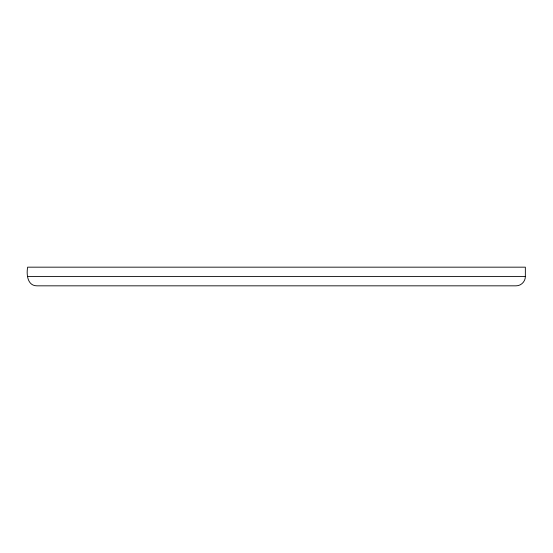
<?xml version="1.0" encoding="UTF-8"?>
<svg xmlns="http://www.w3.org/2000/svg" width="553" height="553" viewBox="0 0 553 553"><rect width="100%" height="100%" fill="white"/><g stroke="black" fill="none" stroke-linecap="round" stroke-linejoin="round"><path stroke-width="0.83" d="M525.35 276.5C525.454 281.491 521.009 285.936 516.018 285.832L36.982 285.832C27.332 285.88 26.309 274.274 27.65 267.168L525.35 267.168L525.35 276.5L27.65 276.5"/></g></svg>
